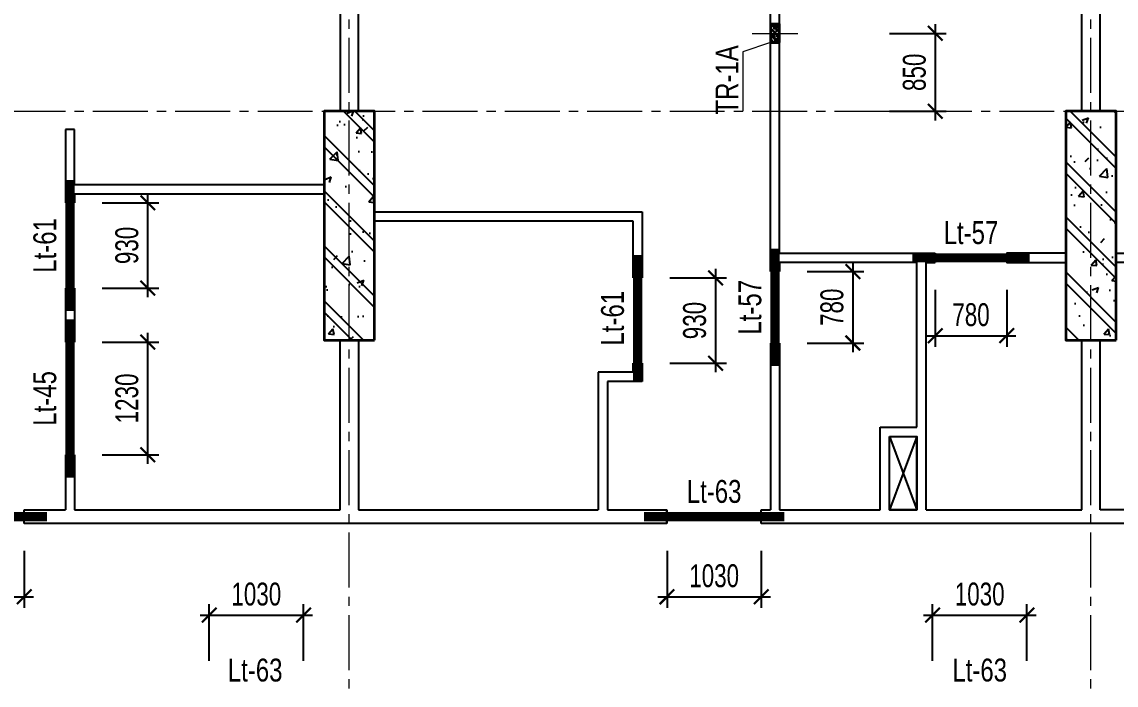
# Model space of a CAD drawing. Header units: millimetres. Extents: x 0 to 84100, y 0 to 158663.
# Drawn here: x 14846 to 26796, y 81162 to 88401 of the extents above; entities that cross this region are included whole.
import ezdxf
from ezdxf.enums import TextEntityAlignment as Align

# ---------------------------------------------------------------- set-up
doc = ezdxf.new("R2010")
doc.units = ezdxf.units.MM
doc.header["$LTSCALE"] = 800
doc.header["$MEASUREMENT"] = 0
doc.linetypes.add('CENTER2', pattern=[1.125, 0.75, -0.125, 0.125, -0.125])
doc.layers.get('DEFPOINTS').update_dxf_attribs({"color": 87})
for name, color, linetype, lineweight in [('CDC.01.AXIS', 160, 'CENTER2', 13), ('CDC.07.TEXTCOL', 3, 'Continuous', 18), ('CDC.09.COLUMN', 4, 'Continuous', 35), ('CDC.11.NOTE', 8, 'Continuous', 18)]:
    doc.layers.add(name, color=color, linetype=linetype, lineweight=lineweight)
for name, color, linetype in [('CDC.02.DIM', 1, 'Continuous'), ('CDC.03.BORDER', 3, 'Continuous'), ('CDC.06.TEXT', 2, 'Continuous'), ('CDC.10.HATCH', 9, 'Continuous'), ('HATCH', 8, 'Continuous'), ('KCS_LANH_TO', 3, 'Continuous'), ('new bloc sdfasdfk$0$KT-CTN', 3, 'Continuous')]:
    doc.layers.add(name, color=color, linetype=linetype)
doc.styles.add('KCS_SMTEXT', font='arial.ttf', dxfattribs={"width": 0.7})
doc.dimstyles.new('KCS_DIM100', dxfattribs={"dimscale": 100, "dimtxt": 2.5, "dimasz": 1.6, "dimexe": 1.2, "dimexo": 0, "dimgap": 1, "dimtad": 1, "dimdec": 0, "dimzin": 0, "dimdsep": 46, "dimtxsty": 'KCS_SMTEXT', "dimblk": 'ARCHTICK', "dimcen": 0, "dimdle": 1, "dimclrd": 1, "dimclre": 1, "dimclrt": 2, "dimadec": 0, "dimazin": 0, "dimtfac": 1, "dimtdec": 0, "dimtix": 1, "dimtmove": 2, "dimatfit": 3, "dimfxl": 1, "dimtolj": 1, "dimtzin": 0, "dimarcsym": 0})
pattern_1 = [(50, (0, 0), (717.26, -62.752), [75, -825]), (355, (0, 0), (-138.751, 752.192), [60, -660]), (100.4514, (59.8, -5.2), (578.509, 689.44), [63.74, -701.142]), (46.1842, (0, 200), (1067.241, -165.519), [112.5, -1237.5]), (96.6356, (88.9, 186.2), (934.663, 974.118), [95.61, -1051.713]), (351.1842, (0, 200), (934.662, 974.12), [90, -990]), (21, (100, 150), (596.907, -402.619), [75, -825]), (226, (100, 150), (671.882, -365.54), [60, -660]), (71.4514, (149.74, 116.45), (840.223, 322.53), [63.74, -701.142]), (67.5, (0, 0), (-155.9162, 294.3745), [0, -652, 0, -670, 0, -662.5]), (4.5, (0, 0), (283.351, 380.1032), [0, -382, 0, -637, 0, -252.5]), (327.5, (-223, 0), (533.8224, -22.5549), [0, -250, 0, -780, 0, -1035]), (317.5, (-323, 0), (583.186, 100.105), [0, -325, 0, -518, 0, -735]), (315, (0, 0), (300.5204, 300.5204), []), (315, (0, 122.5), (300.5204, 300.5204), [])]

# ---------------------------------------------------------------- blocks, each defined once
blk = doc.blocks.new('TRUC9-31')
at = {"layer": 'CDC.10.HATCH', "ltscale": 0.5}
h = blk.add_hatch(dxfattribs=at)
h.set_pattern_fill('BETONG', color=256, scale=100, style=0, pattern_type=2)
h.set_pattern_definition(pattern_1)
h.paths.add_polyline_path([(8125, 38000), (8675, 38000), (8675, 40500), (8125, 40500), (8125, 38986)])
h = blk.add_hatch(dxfattribs=at)
h.set_pattern_fill('BETONG', color=256, scale=100, style=0, pattern_type=2)
h.set_pattern_definition(pattern_1)
h.paths.add_polyline_path([(16225, 38000), (16775, 38000), (16775, 40500), (16225, 40500), (16225, 38986)])
at = {"layer": 'CDC.01.AXIS'}
for p, q in [((8400, -1600), (8400, 50200)), ((16500, -1600), (16500, 50200)), ((-1600, 40500), (58900, 40500))]:
    blk.add_line(p, q, dxfattribs=at)
at = {"layer": 'CDC.09.COLUMN'}
for points in [[(8675, 38000), (8675, 40500), (8125, 40500), (8125, 38000)], [(16775, 38000), (16775, 40500), (16225, 40500), (16225, 38000)]]:
    blk.add_lwpolyline(points, close=True, dxfattribs=at)
blk = doc.blocks.new('_ArchTick')
at = {"color": 0, "linetype": 'ByBlock', "const_width": 0.15}
blk.add_lwpolyline([(-0.5, -0.5), (0.5, 0.5)], dxfattribs=at)
blk = doc.blocks.new('*D59')
at = {"layer": 'CDC.02.DIM', "color": 1, "lineweight": -2, "transparency": 16777216}
for p, q in [((16221, 85396), (16221, 86526)), ((15721, 86426), (16341, 86426)), ((15721, 85496), (16341, 85496))]:
    blk.add_line(p, q, dxfattribs=at)
at = {"layer": 'DEFPOINTS', "color": 0, "transparency": 16777216}
for p in [(15721, 86426), (16221, 86426), (15721, 85496)]:
    blk.add_point(p, dxfattribs=at)
at = {"layer": 'CDC.02.DIM', "color": 1, "lineweight": -2, "transparency": 16777216, "xscale": 160, "yscale": 160, "zscale": 160}
for p, rotation in [((16221, 86426), 90), ((16221, 85496), 270)]:
    blk.add_blockref('_ArchTick', p, dxfattribs=dict(at, rotation=rotation))
at = {"layer": 'CDC.02.DIM', "color": 2, "transparency": 16777216, "insert": (15993, 85961), "char_height": 250, "attachment_point": 5, "rotation": 90, "style": 'KCS_SMTEXT'}
blk.add_mtext('\\A1;930', dxfattribs=at)
blk = doc.blocks.new('*D60')
at = {"layer": 'CDC.02.DIM', "color": 1, "lineweight": -2, "transparency": 16777216}
for p, q in [((16221, 83576), (16221, 85006)), ((15721, 84906), (16341, 84906)), ((15721, 83676), (16341, 83676))]:
    blk.add_line(p, q, dxfattribs=at)
at = {"layer": 'DEFPOINTS', "color": 0, "transparency": 16777216}
for p in [(15721, 84906), (16221, 84906), (15721, 83676)]:
    blk.add_point(p, dxfattribs=at)
at = {"layer": 'CDC.02.DIM', "color": 1, "lineweight": -2, "transparency": 16777216, "xscale": 160, "yscale": 160, "zscale": 160}
for p, rotation in [((16221, 84906), 90), ((16221, 83676), 270)]:
    blk.add_blockref('_ArchTick', p, dxfattribs=dict(at, rotation=rotation))
at = {"layer": 'CDC.02.DIM', "color": 2, "transparency": 16777216, "insert": (15993, 84291), "char_height": 250, "attachment_point": 5, "rotation": 90, "style": 'KCS_SMTEXT'}
blk.add_mtext('\\A1;1230', dxfattribs=at)
blk = doc.blocks.new('*D61')
at = {"layer": 'CDC.02.DIM', "color": 1, "lineweight": -2, "transparency": 16777216}
for p, q in [((13841, 82626), (13841, 82006)), ((14871, 82626), (14871, 82006)), ((13741, 82126), (14971, 82126))]:
    blk.add_line(p, q, dxfattribs=at)
at = {"layer": 'DEFPOINTS', "color": 0, "transparency": 16777216}
for p in [(13841, 82626), (14871, 82626), (14871, 82126)]:
    blk.add_point(p, dxfattribs=at)
at = {"layer": 'CDC.02.DIM', "color": 1, "lineweight": -2, "transparency": 16777216, "xscale": 160, "yscale": 160, "zscale": 160, "rotation": 180}
blk.add_blockref('_ArchTick', (13841, 82126), dxfattribs=at)
at = {"layer": 'CDC.02.DIM', "color": 1, "lineweight": -2, "transparency": 16777216, "xscale": 160, "yscale": 160, "zscale": 160}
blk.add_blockref('_ArchTick', (14871, 82126), dxfattribs=at)
at = {"layer": 'CDC.02.DIM', "color": 2, "transparency": 16777216, "insert": (14356, 82354), "char_height": 250, "attachment_point": 5, "style": 'KCS_SMTEXT'}
blk.add_mtext('\\A1;1030', dxfattribs=at)
blk = doc.blocks.new('*D68')
at = {"layer": 'CDC.02.DIM', "color": 1, "lineweight": -2, "transparency": 16777216}
for p, q in [((24821, 85476), (24821, 84856)), ((25601, 85476), (25601, 84856)), ((24721, 84976), (25701, 84976))]:
    blk.add_line(p, q, dxfattribs=at)
at = {"layer": 'DEFPOINTS', "color": 0, "transparency": 16777216}
for p in [(24821, 85476), (25601, 85476), (25601, 84976)]:
    blk.add_point(p, dxfattribs=at)
at = {"layer": 'CDC.02.DIM', "color": 1, "lineweight": -2, "transparency": 16777216, "xscale": 160, "yscale": 160, "zscale": 160, "rotation": 180}
blk.add_blockref('_ArchTick', (24821, 84976), dxfattribs=at)
at = {"layer": 'CDC.02.DIM', "color": 1, "lineweight": -2, "transparency": 16777216, "xscale": 160, "yscale": 160, "zscale": 160}
blk.add_blockref('_ArchTick', (25601, 84976), dxfattribs=at)
at = {"layer": 'CDC.02.DIM', "color": 2, "transparency": 16777216, "insert": (25211, 85204), "char_height": 250, "attachment_point": 5, "style": 'KCS_SMTEXT'}
blk.add_mtext('\\A1;780', dxfattribs=at)
blk = doc.blocks.new('*D69')
at = {"layer": 'CDC.02.DIM', "color": 1, "lineweight": -2, "transparency": 16777216}
for p, q in [((23921, 85776), (23921, 84796)), ((23421, 85676), (24041, 85676)), ((23421, 84896), (24041, 84896))]:
    blk.add_line(p, q, dxfattribs=at)
at = {"layer": 'DEFPOINTS', "color": 0, "transparency": 16777216}
for p in [(23421, 85676), (23421, 84896), (23921, 84896)]:
    blk.add_point(p, dxfattribs=at)
at = {"layer": 'CDC.02.DIM', "color": 1, "lineweight": -2, "transparency": 16777216, "xscale": 160, "yscale": 160, "zscale": 160}
for p, rotation in [((23921, 85676), 90), ((23921, 84896), 270)]:
    blk.add_blockref('_ArchTick', p, dxfattribs=dict(at, rotation=rotation))
at = {"layer": 'CDC.02.DIM', "color": 2, "transparency": 16777216, "insert": (23693, 85286), "char_height": 250, "attachment_point": 5, "rotation": 90, "style": 'KCS_SMTEXT'}
blk.add_mtext('\\A1;780', dxfattribs=at)
blk = doc.blocks.new('*D70')
at = {"layer": 'CDC.02.DIM', "color": 1, "lineweight": -2, "transparency": 16777216}
for p, q in [((22421, 85706), (22421, 84576)), ((21921, 85606), (22541, 85606)), ((21921, 84676), (22541, 84676))]:
    blk.add_line(p, q, dxfattribs=at)
at = {"layer": 'DEFPOINTS', "color": 0, "transparency": 16777216}
for p in [(21921, 85606), (21921, 84676), (22421, 84676)]:
    blk.add_point(p, dxfattribs=at)
at = {"layer": 'CDC.02.DIM', "color": 1, "lineweight": -2, "transparency": 16777216, "xscale": 160, "yscale": 160, "zscale": 160}
for p, rotation in [((22421, 85606), 90), ((22421, 84676), 270)]:
    blk.add_blockref('_ArchTick', p, dxfattribs=dict(at, rotation=rotation))
at = {"layer": 'CDC.02.DIM', "color": 2, "transparency": 16777216, "insert": (22193, 85141), "char_height": 250, "attachment_point": 5, "rotation": 90, "style": 'KCS_SMTEXT'}
blk.add_mtext('\\A1;930', dxfattribs=at)
blk = doc.blocks.new('*D71')
at = {"layer": 'CDC.02.DIM', "color": 1, "lineweight": -2, "transparency": 16777216}
for p, q in [((21891, 82626), (21891, 82006)), ((22921, 82626), (22921, 82006)), ((21791, 82126), (23021, 82126))]:
    blk.add_line(p, q, dxfattribs=at)
at = {"layer": 'DEFPOINTS', "color": 0, "transparency": 16777216}
for p in [(21891, 82626), (22921, 82626), (22921, 82126)]:
    blk.add_point(p, dxfattribs=at)
at = {"layer": 'CDC.02.DIM', "color": 1, "lineweight": -2, "transparency": 16777216, "xscale": 160, "yscale": 160, "zscale": 160, "rotation": 180}
blk.add_blockref('_ArchTick', (21891, 82126), dxfattribs=at)
at = {"layer": 'CDC.02.DIM', "color": 1, "lineweight": -2, "transparency": 16777216, "xscale": 160, "yscale": 160, "zscale": 160}
blk.add_blockref('_ArchTick', (22921, 82126), dxfattribs=at)
at = {"layer": 'CDC.02.DIM', "color": 2, "transparency": 16777216, "insert": (22406, 82354), "char_height": 250, "attachment_point": 5, "style": 'KCS_SMTEXT'}
blk.add_mtext('\\A1;1030', dxfattribs=at)
blk = doc.blocks.new('new bloc sdfasdfk$0$ktn tang can ho')
at = {"layer": 'new bloc sdfasdfk$0$KT-CTN'}
for p, q in [((-1900, 28850), (-2200, 28050)), ((-2200, 28850), (-1900, 28050))]:
    blk.add_line(p, q, dxfattribs=at)
blk.add_lwpolyline([(-2200, 28850), (-1900, 28850), (-1900, 28050), (-2200, 28050)], close=True, dxfattribs=at)
blk = doc.blocks.new('*D236')
at = {"layer": 'CDC.02.DIM', "color": 1, "lineweight": -2, "transparency": 16777216}
for p, q in [((24791, 81426), (24791, 82046)), ((25821, 81426), (25821, 82046)), ((24691, 81926), (25921, 81926))]:
    blk.add_line(p, q, dxfattribs=at)
at = {"layer": 'DEFPOINTS', "color": 0, "transparency": 16777216}
for p in [(25821, 81926), (24791, 81426), (25821, 81426)]:
    blk.add_point(p, dxfattribs=at)
at = {"layer": 'CDC.02.DIM', "color": 1, "lineweight": -2, "transparency": 16777216, "xscale": 160, "yscale": 160, "zscale": 160, "rotation": 180}
blk.add_blockref('_ArchTick', (24791, 81926), dxfattribs=at)
at = {"layer": 'CDC.02.DIM', "color": 1, "lineweight": -2, "transparency": 16777216, "xscale": 160, "yscale": 160, "zscale": 160}
blk.add_blockref('_ArchTick', (25821, 81926), dxfattribs=at)
at = {"layer": 'CDC.02.DIM', "color": 2, "transparency": 16777216, "insert": (25306, 82154), "char_height": 250, "attachment_point": 5, "style": 'KCS_SMTEXT'}
blk.add_mtext('\\A1;1030', dxfattribs=at)
blk = doc.blocks.new('*D241')
at = {"layer": 'CDC.02.DIM', "color": 1, "lineweight": -2, "transparency": 16777216}
for p, q in [((16891, 81426), (16891, 82046)), ((17921, 81426), (17921, 82046)), ((16791, 81926), (18021, 81926))]:
    blk.add_line(p, q, dxfattribs=at)
at = {"layer": 'DEFPOINTS', "color": 0, "transparency": 16777216}
for p in [(17921, 81926), (16891, 81426), (17921, 81426)]:
    blk.add_point(p, dxfattribs=at)
at = {"layer": 'CDC.02.DIM', "color": 1, "lineweight": -2, "transparency": 16777216, "xscale": 160, "yscale": 160, "zscale": 160, "rotation": 180}
blk.add_blockref('_ArchTick', (16891, 81926), dxfattribs=at)
at = {"layer": 'CDC.02.DIM', "color": 1, "lineweight": -2, "transparency": 16777216, "xscale": 160, "yscale": 160, "zscale": 160}
blk.add_blockref('_ArchTick', (17921, 81926), dxfattribs=at)
at = {"layer": 'CDC.02.DIM', "color": 2, "transparency": 16777216, "insert": (17406, 82154), "char_height": 250, "attachment_point": 5, "style": 'KCS_SMTEXT'}
blk.add_mtext('\\A1;1030', dxfattribs=at)
blk = doc.blocks.new('TR1')
at = {"layer": 'HATCH'}
h = blk.add_hatch(dxfattribs=at)
h.set_pattern_fill('BETONG', color=256, scale=10, style=0, pattern_type=2)
h.set_pattern_definition([(50, (154804.38, -579291.57), (71.726018, -6.2752135), [7.5, -82.5]), (355, (154804.38, -579291.57), (-13.875133, 75.219213), [6, -66]), (100.4514, (154810.355, -579292.094), (57.850938, 68.943954), [6.374019, -70.114211]), (46.1842, (154804.38, -579271.57), (106.724105, -16.551901), [11.25, -123.75]), (96.6356, (154813.27, -579272.95), (93.46627, 97.411787), [9.561029, -105.1713]), (351.1842, (154804.38, -579271.57), (93.466195, 97.41186), [9, -99]), (21, (154814.38, -579276.57), (59.690705, -40.261889), [7.5, -82.5]), (326, (154814.38, -579276.57), (24.331533, 72.5150045), [6, -66]), (71.4514, (154819.35, -579279.93), (84.022263, 32.25305), [6.374019, -70.114211]), (37.5, (154804.378, -579291.572), (1.2159855, 33.2893854), [0, -65.2, 0, -67, 0, -66.25]), (7.5, (154804.378, -579291.57), (26.3069537, 39.4411712), [0, -38.2, 0, -63.7, 0, -25.25]), (327.5, (154782.078, -579291.572), (53.3822436, -2.2554872), [0, -25, 0, -78, 0, -103.5]), (317.5, (154772.08, -579291.57), (58.318617, 10.0104982), [0, -32.5, 0, -51.8, 0, -73.5]), (45, (154804.378, -579291.57), (-30.0520382, 30.0520382), []), (45, (154804.378, -579279.32), (-30.0520382, 30.0520382), [])])
h.paths.add_polyline_path([(100, -50), (100, 50), (-100, 50), (-100, -50)])
at = {"layer": 'CDC.01.AXIS'}
blk.add_line((0, 250), (0, -250), dxfattribs=at)
at = {"layer": 'CDC.09.COLUMN'}
blk.add_lwpolyline([(-100, -50), (100, -50), (100, 50), (-100, 50)], close=True, dxfattribs=at)
blk = doc.blocks.new('*D386')
at = {"layer": 'CDC.02.DIM', "color": 1, "lineweight": -2, "transparency": 16777216}
for p, q in [((24821, 88376), (24821, 87326)), ((24321, 88276), (24941, 88276)), ((24321, 87426), (24941, 87426))]:
    blk.add_line(p, q, dxfattribs=at)
at = {"layer": 'DEFPOINTS', "color": 0, "transparency": 16777216}
for p in [(24321, 88276), (24321, 87426), (24821, 87426)]:
    blk.add_point(p, dxfattribs=at)
at = {"layer": 'CDC.02.DIM', "color": 1, "lineweight": -2, "transparency": 16777216, "xscale": 160, "yscale": 160, "zscale": 160}
for p, rotation in [((24821, 88276), 90), ((24821, 87426), 270)]:
    blk.add_blockref('_ArchTick', p, dxfattribs=dict(at, rotation=rotation))
at = {"layer": 'CDC.02.DIM', "color": 2, "transparency": 16777216, "insert": (24593, 87851), "char_height": 250, "attachment_point": 5, "rotation": 90, "style": 'KCS_SMTEXT'}
blk.add_mtext('\\A1;850', dxfattribs=at)

msp = doc.modelspace()

# ---------------------------------------------------------------- linework, layer by layer
at = {"layer": 'CDC.03.BORDER'}
for p, q in [((23020.7, 85676.1), (23020.7, 89606.1)), ((23120.7, 85876.1), (23120.7, 89606.1)), ((18320.7, 89026.1), (18320.7, 87426.1)), ((18320.7, 87426.1), (18570.7, 87426.1)), ((18520.7, 87426.1), (18695.7, 87426.1)), ((18695.7, 86326.1), (18695.7, 87426.1)), ((15420.7, 87226.1), (15320.7, 87226.1)), ((15320.7, 87226.1), (15320.7, 86426.1)), ((15420.7, 86626.1), (15420.7, 87226.1)), ((15420.7, 86626.1), (18145.7, 86626.1)), ((15420.7, 86526.1), (18145.7, 86526.1)), ((15420.7, 86526.1), (15420.7, 86426.1)), ((15420.7, 86426.1), (15320.7, 86426.1)), ((18695.7, 86326.1), (21620.6, 86326.1)), ((21620.6, 86326.1), (21620.6, 85606.1)), ((18695.7, 86226.1), (18695.7, 84926.1)), ((21520.6, 86226.1), (18695.7, 86226.1)), ((21520.6, 85606.1), (21520.6, 86226.1)), ((23120.7, 85876.1), (24820.7, 85876.1)), ((24820.7, 85876.1), (24820.7, 85776.1)), ((23120.7, 85776.1), (23120.7, 85676.1)), ((24620.7, 85776.1), (23120.7, 85776.1)), ((24620.7, 83976.1), (24620.7, 85776.1)), ((24720.7, 83076.1), (24720.7, 85776.1)), ((24720.7, 85776.1), (24820.7, 85776.1)), ((21620.6, 85606.1), (21520.6, 85606.1)), ((23120.7, 85676.1), (23020.7, 85676.1)), ((15420.7, 85496.1), (15320.7, 85496.1)), ((15320.7, 85496.1), (15320.7, 84906.1)), ((15420.7, 85496.1), (15420.7, 84906.1)), ((15320.7, 84906.1), (15420.7, 84906.1)), ((18320.7, 83076.1), (18320.7, 84926.1)), ((18695.7, 84926.1), (18520.7, 84926.1)), ((18520.7, 84926.1), (18520.7, 83076.1)), ((23020.7, 84896.1), (23020.7, 83076.1)), ((23120.7, 84896.1), (23020.7, 84896.1)), ((23120.7, 84896.1), (23120.7, 83076.1)), ((26245.7, 84926.1), (26420.7, 84926.1)), ((26420.7, 83076.1), (26420.7, 84926.1)), ((26795.7, 84926.1), (26620.7, 84926.1)), ((26620.7, 83076.1), (26620.7, 84926.1)), ((21520.6, 84576.1), (21520.6, 84676.5)), ((21520.6, 84676.5), (21620.6, 84676.5)), ((21620.6, 84676.5), (21620.6, 84476.1)), ((21520.6, 84576.1), (21140.6, 84576.1)), ((21140.6, 84576.1), (21140.6, 83076.1)), ((21240.6, 84476.1), (21240.6, 83076.1)), ((21620.6, 84476.1), (21240.6, 84476.1)), ((24220.7, 83976.1), (24620.7, 83976.1)), ((24220.7, 83076.1), (24220.7, 83976.1)), ((24320.7, 83076.1), (24320.7, 83876.1)), ((24320.7, 83876.1), (24620.7, 83876.1)), ((24620.7, 83076.1), (24620.7, 83876.1)), ((15320.7, 83676.1), (15420.7, 83676.1)), ((15320.7, 83676.1), (15320.7, 83076.1)), ((15420.7, 83676.1), (15420.7, 83076.1)), ((14870.7, 83076.1), (15320.7, 83076.1)), ((14870.7, 82926.1), (14870.7, 83076.1)), ((15420.7, 83076.1), (18320.7, 83076.1)), ((18520.7, 83076.1), (21140.6, 83076.1)), ((21240.6, 83076.1), (21890.7, 83076.1)), ((21890.7, 83076.1), (21890.7, 82926.1)), ((21890.7, 82926.1), (21890.7, 83076.1)), ((22920.7, 82926.1), (22920.7, 83076.1)), ((22920.7, 83076.1), (23020.7, 83076.1)), ((23120.7, 83076.1), (24220.7, 83076.1)), ((24320.7, 83076.1), (24620.7, 83076.1)), ((24320.7, 83076.1), (24620.7, 83076.1)), ((24720.7, 83076.1), (26420.7, 83076.1)), ((28320.7, 83076.1), (26620.7, 83076.1)), ((21890.7, 82926.1), (14870.7, 82926.1)), ((30120.7, 82926.1), (22920.7, 82926.1))]:
    msp.add_line(p, q, dxfattribs=at)
for points in [[(18520.7, 87426.1), (18520.7, 93026.1), (18695.7, 93026.1), (18695.7, 93826.1)], [(26420.7, 87426.1), (26420.7, 91626.1), (26321, 91626.1), (26321, 91726.1), (26420.7, 91726.1), (26420.7, 93026.1)], [(26620.7, 87426.1), (26620.7, 91626.1), (26720.3, 91626.1), (26720.3, 91726.1), (26620.7, 91726.1), (26620.7, 93026.1)], [(26420.7, 87426.1), (26245.7, 87426.1), (26245.7, 85876.1), (25600.7, 85876.1), (25600.7, 85776.1), (26245.7, 85776.1), (26245.7, 84926.1)], [(26620.7, 87426.1), (26795.7, 87426.1), (26795.7, 85876.1), (27440.7, 85876.1), (27440.7, 85776.1), (26795.7, 85776.1), (26795.7, 84926.1)]]:
    msp.add_lwpolyline(points, dxfattribs=at)
at = {"layer": 'CDC.11.NOTE'}
msp.add_lwpolyline([(23020.7, 88176.1), (22720.7, 88076.1), (22720.7, 87426.1)], dxfattribs=at)
at = {"layer": 'KCS_LANH_TO', "color": 9, "const_width": 100}
for points in [[(15370.7, 86676.1), (15370.7, 85246.1)], [(23070.7, 84646.1), (23070.7, 85926.1)], [(21570.6, 84476.5), (21570.6, 85856.5)], [(24570.7, 85826.1), (25850.7, 85826.1)], [(15370.7, 85156.1), (15370.7, 83426.1)]]:
    msp.add_lwpolyline(points, dxfattribs=at)
at = {"layer": 'KCS_LANH_TO', "color": 5, "const_width": 100}
for points in [[(13590.7, 83001.1), (15120.7, 83001.1)], [(21640.7, 83001.1), (23170.7, 83001.1)]]:
    msp.add_lwpolyline(points, dxfattribs=at)

# ---------------------------------------------------------------- block references
at = {"layer": 'CDC.09.COLUMN', "rotation": 90}
msp.add_blockref('TR1', (23070.7, 88276.1), dxfattribs=at)
at = {"layer": 'CDC.11.NOTE'}
msp.add_blockref('TRUC9-31', (10020.7, 46926.1), dxfattribs=at)
at = {"layer": 'new bloc sdfasdfk$0$KT-CTN'}
msp.add_blockref('new bloc sdfasdfk$0$ktn tang can ho', (26520.7, 55026.1), dxfattribs=at)

# ---------------------------------------------------------------- texts
at = {"layer": 'CDC.06.TEXT', "style": 'KCS_SMTEXT', "width": 0.75}
for s, rotation, p in [('Lt-61', 90, (15220.7, 85961.1)), ('Lt-57', 0, (25210.7, 85976.1)), ('Lt-57', 90, (22920.7, 85286.1)), ('Lt-61', 90, (21420.6, 85166.5)), ('Lt-45', 90, (15220.7, 84291.1)), ('Lt-63', 360, (22405.7, 83151.1)), ('Lt-63', 360, (25305.7, 81201.1))]:
    msp.add_text(s, height=250, rotation=rotation, dxfattribs=at).set_placement(p, align=Align.CENTER)
msp.add_text('Lt-63', height=250, dxfattribs=at).set_placement((17393.2, 81201.1), align=Align.CENTER)
at = {"layer": 'CDC.07.TEXTCOL', "style": 'KCS_SMTEXT', "width": 0.75}
msp.add_text('TR-1A', height=250, rotation=90, dxfattribs=at).set_placement((22670.7, 87768.3), align=Align.CENTER)

# ---------------------------------------------------------------- dimensions: what is measured, and where the dimension line sits
at = {"layer": 'CDC.02.DIM'}
for base, p1, p2, picture, middle in [((24820.7, 87426.1), (24320.7, 88276.1), (24320.7, 87426.1), '*D386', (24593, 87851.1)), ((16220.7, 86426.1), (15720.7, 85496.1), (15720.7, 86426.1), '*D59', (15992.9, 85961.1)), ((22420.6, 84676.5), (21920.6, 85606.1), (21920.6, 84676.5), '*D70', (22192.9, 85141.3)), ((23920.7, 84896.1), (23420.7, 85676.1), (23420.7, 84896.1), '*D69', (23693, 85286.1)), ((16220.7, 84906.1), (15720.7, 83676.1), (15720.7, 84906.1), '*D60', (15992.9, 84291.1))]:
    dim = msp.add_linear_dim(base=base, p1=p1, p2=p2, angle=90, dimstyle='KCS_DIM100', dxfattribs=at)
    dim.commit()
    dim.dimension.update_dxf_attribs({"geometry": picture, "text_midpoint": middle})
for base, p1, p2, picture, middle in [((25600.7, 84976.1), (24820.7, 85476.1), (25600.7, 85476.1), '*D68', (25210.7, 85203.8)), ((14870.7, 82126.1), (13840.7, 82626.1), (14870.7, 82626.1), '*D61', (14355.7, 82353.9)), ((22920.7, 82126.1), (21890.7, 82626.1), (22920.7, 82626.1), '*D71', (22405.7, 82353.9)), ((17920.7, 81926.1), (16890.7, 81426.1), (17920.7, 81426.1), '*D241', (17405.7, 82153.9)), ((25820.7, 81926.1), (24790.7, 81426.1), (25820.7, 81426.1), '*D236', (25305.7, 82153.9))]:
    dim = msp.add_linear_dim(base=base, p1=p1, p2=p2, dimstyle='KCS_DIM100', dxfattribs=at)
    dim.commit()
    dim.dimension.update_dxf_attribs({"geometry": picture, "text_midpoint": middle})

doc.saveas('drawing.dxf')
